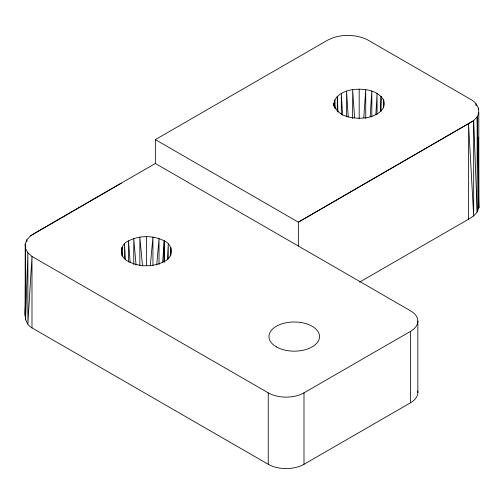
<?xml version="1.0" encoding="UTF-8"?>
<svg xmlns="http://www.w3.org/2000/svg" width="504" height="504" viewBox="0 0 504 504"><rect width="100%" height="100%" fill="white"/><g stroke="black" fill="none" stroke-linecap="round" stroke-linejoin="round"><path stroke-width="0.76" d="M164.039 261.986L164.26 240.887C153.273 235.229 139.501 235.229 128.514 240.887C119.209 244.711 119.209 257.708 128.514 261.526C139.501 267.183 153.273 267.183 164.26 261.526C173.565 257.708 173.565 244.711 164.26 240.887L162.616 262.634M25.452 303.893C25.124 312.26 23.272 322.919 31.985 327.896L268.248 464.297A25.276 14.591 0 0 0 303.994 464.297L410.451 402.835A25.276 14.591 0 0 0 417.715 390.997M26.794 241.429L26.825 239.866L30.322 235.96L35.45 232.709L155.358 163.479L410.451 310.754A25.276 14.591 0 0 1 410.451 331.393L410.451 402.835M383.386 107.78L383.607 99.937C377.276 89.788 363.529 88.332 352.649 89.618C344.219 90.865 332.961 95.892 333.913 106.054L333.913 103.711C336.634 117.287 354.325 119.24 365.734 117.81C374.296 116.739 387.368 110.515 383.607 99.937L383.607 107.749M170.484 256.019L170.806 247.433L170.806 255.282M380.432 111.277L381.081 96.415L381.081 111.258M375.877 114.49L377.061 93.391L377.061 114.484M167.366 259.459L168.279 243.911L168.279 258.829M370.15 116.884L371.826 91.073L371.826 116.852M363.787 117.823L365.734 89.618L365.734 118.522M156.725 265.01L159.025 238.568L159.025 264.48M150.268 265.961L152.933 237.113L152.933 265.375M25.2 244.163L25.559 248.56L25.2 315.611L25.2 244.163L26.825 239.866L26.825 241.435M155.358 163.479L155.358 139.614L325.571 41.341C337.812 33.925 353.707 33.686 366.691 39.343L472.015 100.151C477.446 103.597 480.955 110.817 477.175 116.733L477.175 212.045L473.678 215.951L468.55 219.202L359.617 282.095M478.8 112.436L478.8 207.743L477.175 212.045L473.678 120.639L477.175 116.733L478.8 207.743L478.561 204.819M468.55 219.202L468.55 123.896L473.678 215.951L473.678 120.639L298.337 222.163L155.358 139.614M30.322 235.96L121.237 183.179M473.678 120.639L298.337 222.163L298.337 246.028M31.985 327.896L31.985 256.448L27.871 324.192L27.871 252.75L25.559 320.002L25.559 248.56L27.871 252.75L31.985 256.448L268.248 392.855A25.276 14.591 0 0 0 303.994 392.855L410.451 331.393M142.506 265.961L139.847 237.113L139.847 265.375M136.055 265.01L133.749 238.568L133.749 264.48M130.164 262.634L128.514 240.887L128.514 262.086M354.596 117.823L352.649 89.618L352.649 118.522M348.226 116.884L346.55 91.073L346.55 116.852M125.414 259.459L124.501 243.911L124.501 258.829M342.55 115.271L341.315 93.391L341.315 114.484M337.982 112.058L337.302 96.415L337.302 111.258M122.296 256.019L121.974 247.433L121.974 256.063M335.015 108.568L334.776 99.937L334.776 107.749M476.167 105.418L476.129 103.855L476.129 105.418M333.913 103.711L333.931 106.073M478.447 109.614L478.441 108.045L478.441 109.607M478.548 137.088L478.8 207.743M417.854 321.073L417.854 392.521M359.188 89.12L359.188 118.805M303.994 392.855L303.994 464.297M268.248 392.855L268.248 464.297M164.26 240.887L164.26 262.086M146.387 236.615L146.387 265.665M276.375 346.891A25.276 14.591 0 0 0 318.66 340.351A25.276 14.591 0 0 0 287.702 322.478A25.276 14.591 0 0 0 276.375 346.891"/></g></svg>
